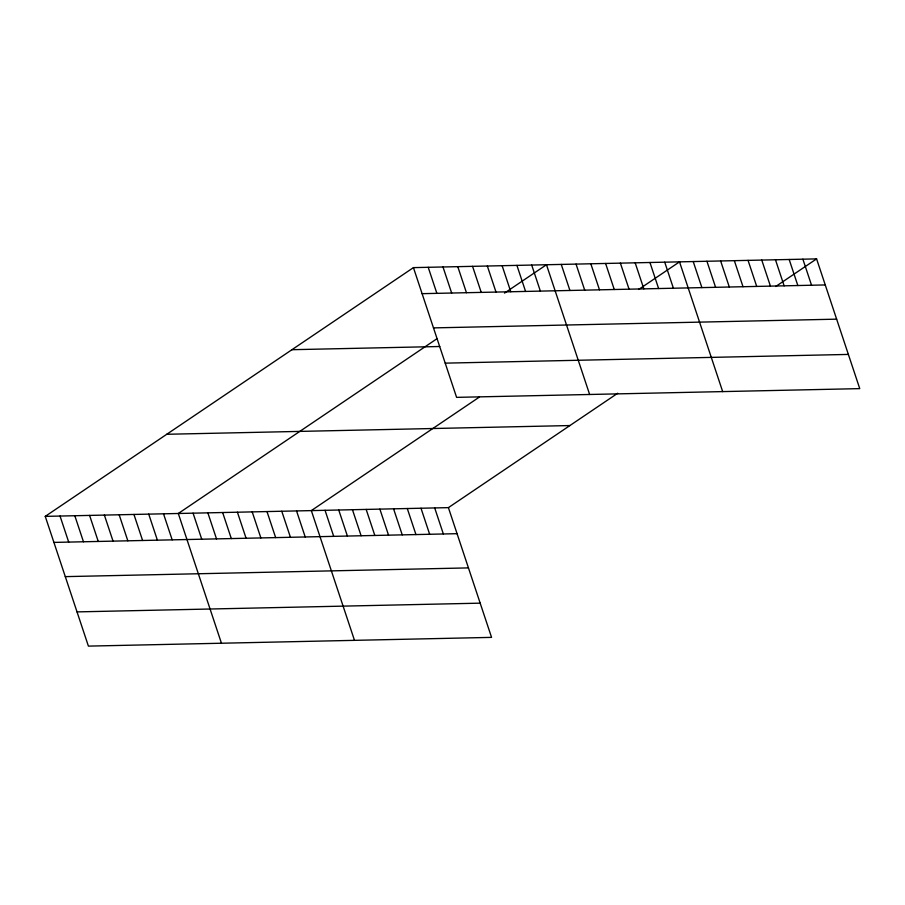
<?xml version="1.0" encoding="UTF-8"?>
<svg xmlns="http://www.w3.org/2000/svg" width="905" height="905" viewBox="0 0 905 905"><rect width="100%" height="100%" fill="white"/><g stroke="black" fill="none" stroke-linecap="round" stroke-linejoin="round"><path stroke-width="1.36" d="M45.25 516.37L448.405 507.637L491.562 637.38L88.407 646.113L45.25 516.37L413.438 267.62L816.593 258.887L859.75 388.63L456.595 397.363L413.438 267.62M437.126 338.617L178.296 513.486L221.454 643.229M504.504 293.096L546.473 264.735L589.641 394.49M479.492 396.99L311.331 510.601L354.489 640.344M638.647 289.464L679.519 261.862L722.676 391.605M448.405 507.637L617.708 393.256M775.721 286.5L816.593 258.887M422.103 293.673L825.258 284.939M433.484 327.893L836.639 319.16M291.93 349.703L439.762 346.502M445.215 363.143L848.37 354.421M166.746 434.276L569.901 425.554M53.915 542.412L457.07 533.678M65.296 576.632L468.451 567.899M77.027 611.893L480.182 603.16M802.882 259.192L811.547 285.233M789.171 259.486L797.837 285.528M775.472 259.78L784.137 285.833M761.761 260.074L770.427 286.127M748.05 260.369L756.716 286.421M734.351 260.674L743.016 286.715M720.64 260.968L729.306 287.021M706.929 261.262L715.595 287.315M693.219 261.556L701.884 287.609M664.734 262.178L673.399 288.231M649.948 262.495L658.614 288.548M635.174 262.823L643.84 288.865M620.389 263.14L629.054 289.193M605.603 263.457L614.269 289.51M590.818 263.785L599.483 289.826M576.044 264.102L584.709 290.154M561.258 264.418L569.924 290.471M531.699 265.063L540.364 291.105M516.913 265.38L525.579 291.433M502.128 265.697L510.793 291.749M487.343 266.025L496.008 292.066M472.568 266.341L481.234 292.394M457.783 266.658L466.448 292.711M442.998 266.986L451.663 293.028M428.212 267.303L436.877 293.356M434.694 507.931L443.36 533.984M420.995 508.225L429.66 534.278M407.284 508.519L415.949 534.572M393.573 508.825L402.239 534.866M379.874 509.119L388.539 535.172M366.163 509.413L374.828 535.466M352.452 509.707L361.118 535.76M338.742 510.013L347.407 536.054M325.042 510.307L333.707 536.36M296.546 510.918L305.211 536.97M281.772 511.246L290.437 537.287M266.986 511.563L275.652 537.615M252.201 511.879L260.866 537.932M237.415 512.207L246.081 538.249M222.641 512.524L231.307 538.577M207.856 512.841L216.521 538.894M193.07 513.169L201.736 539.21M163.511 513.802L172.176 539.855M148.725 514.119L157.391 540.172M133.94 514.447L142.605 540.489M119.166 514.764L127.831 540.817M104.38 515.081L113.046 541.133M89.595 515.409L98.26 541.45M74.81 515.726L83.475 541.778M60.035 516.042L68.701 542.095"/></g></svg>
